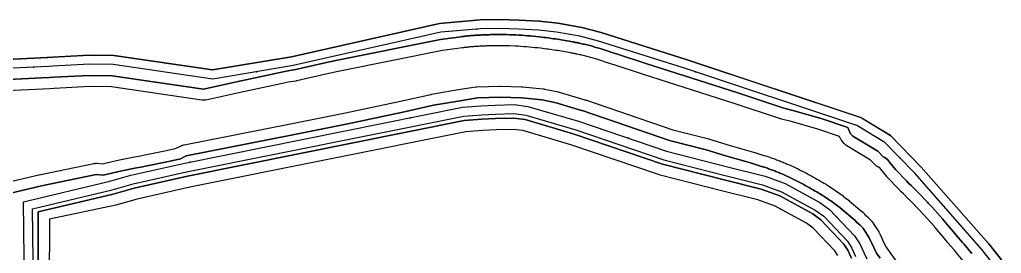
# Model space of a CAD drawing. Header units: inches. Extents: x 87989 to 118156, y 435697 to 451526.
# Drawn here: x 93184.9 to 93621.7, y 439571.2 to 439675.4 of the extents above; entities that cross this region are included whole.
import ezdxf

# ---------------------------------------------------------------- set-up
doc = ezdxf.new("R2010")
doc.units = ezdxf.units.IN
doc.header["$MEASUREMENT"] = 0
for name, color, linetype, true_color in [('As_waterkering_BWK', 7, 'Continuous', 0x7b8981), ('Beschermingszone_BWK', 7, 'Continuous', 0xcf890d), ('Grens_bebouwingsvrije_zone_BWK', 7, 'Continuous', 0x6789ae), ('Kernzone_BWK', 7, 'Continuous', 0xcb89af), ('Referentiepunten_BWK', 7, 'Continuous', 0x178980)]:
    doc.layers.add(name, color=color, linetype=linetype, true_color=true_color)

msp = doc.modelspace()

# ---------------------------------------------------------------- linework, layer by layer
at = {"layer": 'As_waterkering_BWK'}
for points in [[(93618.4848, 439565.9867), (93613.0671, 439572.9672), (93583.1656, 439606.932), (93569.8297, 439620.6846), (93557.4315, 439628.186), (93480.7503, 439653.7117), (93442.5139, 439665.7973), (93434.179, 439667.9853), (93423.7603, 439669.8606), (93415.9463, 439670.6941), (93406.8821, 439671.215), (93398.3388, 439671.4234), (93390.0039, 439671.3192), (93372.2922, 439669.7564), (93306.6547, 439654.962), (93270.8146, 439648.9191), (93226.5632, 439655.4165), (93215.9717, 439655.5894), (93199.7339, 439654.6969), (93197.8529, 439654.5936), (93194.5555, 439654.4127), (93137.8479, 439651.6706)], [(93187.0754, 439556.72), (93186.6326, 439594.254), (93225.0432, 439603.4191), (93234.4359, 439606.0649), (93258.3807, 439611.4889), (93381.9414, 439636.3598), (93390.2758, 439637.0212), (93396.4935, 439637.2858), (93404.9602, 439637.5504), (93411.0456, 439636.7566), (93433.5352, 439630.142), (93472.6937, 439616.7806), (93500.475, 439609.6368), (93516.6202, 439605.6005), (93525.5908, 439602.3506), (93541.0015, 439593.9595), (93545.3269, 439590.7816), (93556.4071, 439579.1299), (93558.7185, 439575.4872), (93560.4638, 439571.6504), (93561.8611, 439568.85)]]:
    msp.add_lwpolyline(points, dxfattribs=at)
at = {"layer": 'Beschermingszone_BWK'}
for points in [[(93156.2832, 439647.5547), (93194.8125, 439649.418), (93198.127, 439649.6016), (93200.0078, 439649.7031), (93216.0684, 439650.5859), (93226.1582, 439650.4219), (93266.7695, 439644.4609), (93277.4297, 439646.7695), (93281.3594, 439647.6211), (93300.1094, 439651.6797), (93300.8105, 439651.8281), (93303.4629, 439652.3945), (93306.9863, 439652.9883), (93307.0938, 439653.0117), (93320.1172, 439655.9453), (93325.6699, 439657.1289), (93372.25, 439666.5313), (93381.3008, 439667.7813), (93381.6992, 439667.8359), (93382.0977, 439667.8867), (93382.4961, 439667.9375), (93382.8984, 439667.9844), (93383.2969, 439668.0352), (93383.6973, 439668.0781), (93384.0977, 439668.1211), (93384.498, 439668.1602), (93384.9004, 439668.2031), (93385.3008, 439668.2383), (93385.7012, 439668.2734), (93386.1035, 439668.3047), (93386.5059, 439668.3398), (93386.9063, 439668.3672), (93387.3086, 439668.3945), (93387.7109, 439668.4219), (93388.2637, 439668.457), (93388.8164, 439668.4883), (93389.3691, 439668.5234), (93389.9238, 439668.5508), (93390.4766, 439668.5781), (93391.0293, 439668.6055), (93391.582, 439668.6289), (93392.1387, 439668.6484), (93392.6914, 439668.6719), (93393.2441, 439668.6875), (93393.8008, 439668.7031), (93394.3535, 439668.7148), (93394.9082, 439668.7305), (93395.4629, 439668.7383), (93396.0156, 439668.7461), (93396.5703, 439668.75), (93397.8691, 439668.7656), (93399.168, 439668.7578), (93400.4668, 439668.7461), (93401.7656, 439668.7187), (93403.0645, 439668.6914), (93404.3633, 439668.6406), (93405.6621, 439668.5898), (93406.9609, 439668.5156), (93408.2578, 439668.4414), (93409.5547, 439668.3477), (93410.8496, 439668.2539), (93412.1445, 439668.1367), (93413.4375, 439668.0234), (93414.7305, 439667.8867), (93416.0215, 439667.75), (93417.3105, 439667.5898), (93418.1758, 439667.4922), (93419.0371, 439667.3867), (93419.9023, 439667.2813), (93420.7637, 439667.1641), (93421.627, 439667.0508), (93422.4883, 439666.9297), (93423.3496, 439666.8047), (93424.2109, 439666.6758), (93425.0703, 439666.543), (93425.9297, 439666.4023), (93426.7891, 439666.2617), (93427.6465, 439666.1133), (93428.5039, 439665.9688), (93429.3594, 439665.8125), (93430.2168, 439665.6563), (93431.0703, 439665.4883), (93431.2461, 439665.457), (93431.4219, 439665.4258), (93431.5977, 439665.3906), (93431.7734, 439665.3555), (93431.9492, 439665.3203), (93432.125, 439665.2891), (93432.3008, 439665.2539), (93432.4766, 439665.2188), (93432.6523, 439665.1836), (93432.8281, 439665.1484), (93433.0039, 439665.1133), (93433.1797, 439665.0742), (93433.3535, 439665.0391), (93433.5293, 439665.0039), (93433.7051, 439664.9688), (93433.8809, 439664.9297), (93434.4707, 439664.8086), (93435.0605, 439664.6797), (93435.6504, 439664.5508), (93436.2383, 439664.4141), (93436.8262, 439664.2773), (93437.4121, 439664.1328), (93437.998, 439663.9883), (93438.582, 439663.8359), (93439.168, 439663.6836), (93439.748, 439663.5234), (93440.3301, 439663.3633), (93440.9102, 439663.1953), (93441.4902, 439663.0273), (93442.0684, 439662.8516), (93442.6445, 439662.6758), (93443.2207, 439662.4883), (93449.4004, 439660.5312), (93450.9902, 439660.0117), (93463.5508, 439655.8984), (93504.4492, 439642.7383), (93524.9648, 439635.9688), (93529, 439634.9766), (93541.6133, 439631.3438), (93553.4102, 439627.418), (93554.6309, 439624.5898), (93555.5898, 439623.457), (93566.6895, 439616.7422), (93569.125, 439614.2305), (93569.8691, 439613.9414), (93571.0645, 439613.0586), (93571.9902, 439611.8984), (93574.6211, 439608.5625), (93579.4922, 439603.5391), (93580.4043, 439602.5), (93581.5898, 439601.4609), (93583.9004, 439599.0781), (93584.2891, 439598.7695), (93588.8691, 439594.0195), (93589.2305, 439593.6719), (93590.5703, 439592.1914), (93590.9063, 439591.8164), (93595.7207, 439586.4688), (93596.0293, 439586.0781), (93601, 439580.1797), (93601.5898, 439579.4219), (93604.5, 439576.0508), (93604.8398, 439575.5898), (93608.5703, 439571.1484)], [(93604.7422, 439567.9336), (93601.0117, 439572.375), (93600.9629, 439572.4336), (93600.8672, 439572.5547), (93600.8457, 439572.582), (93600.8184, 439572.6172), (93600.5918, 439572.9258), (93597.8047, 439576.1523), (93597.7637, 439576.2031), (93597.6816, 439576.3047), (93597.6387, 439576.3555), (93597.127, 439577.0156), (93597.0957, 439577.0547), (93592.207, 439582.8594), (93592.1836, 439582.8867), (93592.1387, 439582.9414), (93592.1152, 439582.9688), (93591.9023, 439583.2383), (93587.1836, 439588.4766), (93586.8516, 439588.8477), (93585.6309, 439590.1953), (93585.3848, 439590.4336), (93585.3574, 439590.4609), (93585.2988, 439590.5195), (93585.2715, 439590.5508), (93580.9199, 439595.0625), (93580.7891, 439595.1641), (93580.6953, 439595.2422), (93580.666, 439595.2695), (93580.4277, 439595.4844), (93580.3379, 439595.5703), (93580.3125, 439595.5977), (93578.1406, 439597.8359), (93577.1055, 439598.7461), (93576.9883, 439598.8555), (93576.7617, 439599.082), (93576.6523, 439599.1992), (93575.8184, 439600.1445), (93571.0313, 439605.082), (93570.9453, 439605.1719), (93570.7754, 439605.3672), (93570.6934, 439605.4648), (93568.0645, 439608.8047), (93567.5781, 439609.418), (93567.4434, 439609.5195), (93567.3145, 439609.5703), (93567.2617, 439609.5898), (93567.1504, 439609.6406), (93566.8262, 439609.793), (93566.7891, 439609.8086), (93566.6445, 439609.8867), (93566.5137, 439609.9688), (93566.2109, 439610.168), (93566.0742, 439610.2656), (93565.9395, 439610.3789), (93565.6641, 439610.625), (93565.5625, 439610.7227), (93565.5352, 439610.75), (93563.5488, 439612.7969), (93553.002, 439619.1797), (93552.9082, 439619.2383), (93552.8418, 439619.2852), (93552.5293, 439619.5078), (93552.4609, 439619.5586), (93552.3359, 439619.6602), (93552.2207, 439619.7695), (93551.918, 439620.0703), (93551.8027, 439620.1914), (93551.7754, 439620.2227), (93550.8105, 439621.3633), (93550.7344, 439621.457), (93550.6719, 439621.543), (93550.418, 439621.9023), (93550.3867, 439621.9492), (93550.3008, 439622.0898), (93550.2305, 439622.2188), (93550.0957, 439622.4844), (93550.0391, 439622.6094), (93549.707, 439623.3789), (93540.1309, 439626.5664), (93527.7344, 439630.1406), (93527.6875, 439630.1523), (93523.7715, 439631.1133), (93523.7227, 439631.1289), (93523.6777, 439631.1406), (93523.4922, 439631.1914), (93523.3984, 439631.2227), (93502.9004, 439637.9844), (93462.0059, 439651.1445), (93449.4355, 439655.2578), (93447.8672, 439655.7695), (93441.7031, 439657.7266), (93441.1543, 439657.9023), (93440.0625, 439658.2344), (93439.5156, 439658.3945), (93438.9688, 439658.5508), (93438.4199, 439658.7031), (93437.8711, 439658.8555), (93437.3203, 439659), (93436.7695, 439659.1445), (93435.6641, 439659.4141), (93435.1074, 439659.543), (93434.5469, 439659.6758), (93433.9961, 439659.7969), (93433.4395, 439659.918), (93432.8613, 439660.0352), (93432.6738, 439660.0742), (93432.5117, 439660.1094), (93432.1738, 439660.1797), (93431.998, 439660.2148), (93431.8223, 439660.25), (93431.6738, 439660.2813), (93431.5137, 439660.3125), (93431.1641, 439660.3828), (93430.9824, 439660.418), (93430.8223, 439660.4492), (93430.6621, 439660.4766), (93430.4863, 439660.5117), (93430.1348, 439660.5781), (93429.293, 439660.7422), (93428.4629, 439660.8906), (93427.6309, 439661.043), (93426.7949, 439661.1875), (93425.9609, 439661.332), (93425.125, 439661.4688), (93424.293, 439661.6055), (93423.457, 439661.7305), (93422.6191, 439661.8594), (93420.9434, 439662.0977), (93420.1055, 439662.2109), (93419.2695, 439662.3203), (93418.4297, 439662.4219), (93417.5879, 439662.5273), (93416.7227, 439662.625), (93415.4512, 439662.7813), (93414.2031, 439662.9141), (93412.9531, 439663.0469), (93411.6992, 439663.1563), (93410.4453, 439663.2695), (93409.1914, 439663.3594), (93407.9355, 439663.4531), (93406.6816, 439663.5234), (93405.4238, 439663.5938), (93402.9102, 439663.6914), (93400.3945, 439663.75), (93397.8809, 439663.7656), (93396.6152, 439663.75), (93396.0742, 439663.7461), (93395.5391, 439663.7383), (93395.002, 439663.7305), (93394.4648, 439663.7188), (93393.9316, 439663.707), (93393.3945, 439663.6875), (93392.8574, 439663.6719), (93392.3281, 439663.6523), (93391.7852, 439663.6328), (93391.252, 439663.6094), (93390.7188, 439663.5859), (93390.1855, 439663.5586), (93389.6445, 439663.5312), (93389.1094, 439663.5), (93388.5781, 439663.4688), (93388.0332, 439663.4297), (93387.6367, 439663.4063), (93387.2598, 439663.3789), (93386.8848, 439663.3516), (93386.502, 439663.3203), (93386.123, 439663.293), (93385.748, 439663.2578), (93385.377, 439663.2266), (93385.002, 439663.1875), (93384.6133, 439663.1484), (93384.2383, 439663.1055), (93383.8691, 439663.0664), (93383.4941, 439663.0234), (93383.1113, 439662.9766), (93382.7383, 439662.9297), (93382.3633, 439662.8789), (93381.9844, 439662.8281), (93373.0879, 439661.5977), (93326.6855, 439652.2344), (93321.1875, 439651.0625), (93308.1934, 439648.1328), (93308.1602, 439648.125), (93308.0938, 439648.1133), (93308.0625, 439648.1055), (93307.9531, 439648.082), (93307.9199, 439648.0781), (93307.8516, 439648.0664), (93307.8184, 439648.0586), (93304.4004, 439647.4844), (93301.8555, 439646.9414), (93301.1621, 439646.793), (93282.418, 439642.7344), (93278.4883, 439641.8828), (93267.8301, 439639.5742), (93267.7871, 439639.5625), (93267.6816, 439639.5469), (93267.3867, 439639.5), (93267.3301, 439639.4922), (93267.168, 439639.4766), (93267.0879, 439639.4727), (93266.7891, 439639.4609), (93266.541, 439639.4648), (93266.4902, 439639.4688), (93266.1934, 439639.4961), (93266.0801, 439639.5078), (93266.043, 439639.5117), (93225.752, 439645.4297), (93216.1641, 439645.5859), (93200.2832, 439644.7109), (93198.4004, 439644.6094), (93195.0703, 439644.4258), (93138.3301, 439641.6836)], [(93176.9492, 439602.3555), (93193.5098, 439606.2578), (93193.543, 439606.2656), (93193.6133, 439606.2813), (93193.6484, 439606.2891), (93217.9746, 439611.3008), (93218.1445, 439611.3281), (93218.5039, 439611.375), (93218.666, 439611.3945), (93218.8281, 439611.3984), (93218.8652, 439611.3984), (93219.2266, 439611.3945), (93219.3555, 439611.3867), (93219.4082, 439611.3828), (93221.6875, 439611.1836), (93229.3457, 439612.8789), (93229.3926, 439612.8867), (93235.9805, 439614.2109), (93237.8867, 439614.6055), (93240.6855, 439615.1953), (93249.457, 439617.0156), (93252.2637, 439617.5938), (93254.1406, 439617.9883), (93254.543, 439618.0703), (93256.8281, 439619.2109), (93256.9531, 439619.2695), (93257.2148, 439619.3828), (93257.248, 439619.3945), (93257.4004, 439619.4531), (93257.5313, 439619.4922), (93257.9141, 439619.6016), (93258.0859, 439619.6406), (93305.5098, 439629.0352), (93329.9531, 439633.9219), (93354.3711, 439639.0703), (93367.8984, 439642.1055), (93367.957, 439642.1172), (93368.0742, 439642.1406), (93368.1328, 439642.1523), (93379.1309, 439644.0742), (93379.166, 439644.0781), (93387.8477, 439645.4688), (93387.916, 439645.4805), (93388.0117, 439645.4922), (93388.3418, 439645.5234), (93388.4102, 439645.5273), (93388.5078, 439645.5313), (93398.5742, 439645.7969), (93398.6289, 439645.7969), (93398.7656, 439645.7969), (93398.832, 439645.7969), (93408.291, 439645.5313), (93408.3828, 439645.5273), (93408.5645, 439645.5156), (93408.6523, 439645.5078), (93417.8477, 439644.582), (93417.9238, 439644.5742), (93417.9824, 439644.5664), (93418.252, 439644.5234), (93418.3535, 439644.5039), (93418.3867, 439644.5), (93424.627, 439643.1719), (93424.7207, 439643.1484), (93424.9043, 439643.1016), (93424.9395, 439643.0938), (93424.998, 439643.0781), (93436.3828, 439639.7266), (93436.4336, 439639.7109), (93436.6875, 439639.6328), (93436.7363, 439639.6172), (93475.5586, 439626.3711), (93491.5801, 439622.25), (93491.625, 439622.2383), (93491.7383, 439622.2031), (93491.7949, 439622.1875), (93501.0527, 439619.332), (93511.4609, 439616.3711), (93511.5078, 439616.3594), (93511.9805, 439616.2148), (93512.4355, 439616.0742), (93513.3379, 439615.7969), (93513.7949, 439615.6523), (93514.7012, 439615.3711), (93515.1582, 439615.2266), (93516.0605, 439614.9375), (93516.9629, 439614.6484), (93517.4199, 439614.5), (93518.3184, 439614.207), (93518.7852, 439614.0547), (93518.8125, 439614.0469), (93519.3184, 439613.8711), (93519.7988, 439613.7031), (93520.2813, 439613.5312), (93520.7656, 439613.3555), (93521.2441, 439613.1797), (93521.7246, 439613), (93522.1973, 439612.8203), (93522.2285, 439612.8086), (93522.6875, 439612.6289), (93523.1465, 439612.4492), (93523.1758, 439612.4375), (93523.6426, 439612.25), (93524.1133, 439612.0586), (93524.5859, 439611.8672), (93525.0547, 439611.6719), (93525.082, 439611.6602), (93525.5371, 439611.4648), (93525.9922, 439611.2734), (93526.0195, 439611.2617), (93526.4707, 439611.0625), (93527.4102, 439610.6523), (93527.4492, 439610.6367), (93528.3945, 439610.207), (93529.3398, 439609.7773), (93529.375, 439609.7617), (93530.3105, 439609.3164), (93531.248, 439608.875), (93531.2832, 439608.8555), (93532.2148, 439608.3945), (93533.1445, 439607.9336), (93533.1816, 439607.9141), (93534.1055, 439607.4375), (93535.0273, 439606.9609), (93535.0625, 439606.9453), (93535.9746, 439606.4531), (93536.8887, 439605.9609), (93536.9258, 439605.9414), (93537.8301, 439605.4336), (93538.7344, 439604.9297), (93538.7676, 439604.9102), (93539.668, 439604.3867), (93540.5645, 439603.8672), (93540.5977, 439603.8438), (93541.4336, 439603.3398), (93542.0547, 439602.9844), (93542.0859, 439602.9688), (93542.748, 439602.5742), (93543.4141, 439602.1797), (93543.4531, 439602.1563), (93544.1094, 439601.75), (93544.7617, 439601.3477), (93544.7969, 439601.3242), (93545.4473, 439600.9063), (93546.0977, 439600.4883), (93546.1328, 439600.4688), (93546.7773, 439600.0391), (93547.4219, 439599.6094), (93547.4531, 439599.5859), (93548.0898, 439599.1484), (93548.7266, 439598.707), (93548.7617, 439598.6836), (93549.3867, 439598.2344), (93550.0137, 439597.7852), (93550.0488, 439597.7578), (93550.6699, 439597.2969), (93551.2871, 439596.8359), (93551.3184, 439596.8125), (93551.9258, 439596.3438), (93552.8809, 439595.6133), (93552.916, 439595.5859), (93554.1152, 439594.6328), (93554.1426, 439594.6094), (93554.1953, 439594.5664), (93554.2227, 439594.543), (93558.8047, 439590.6797), (93559.959, 439589.7148), (93560.0039, 439589.6758), (93560.123, 439589.5664), (93560.4316, 439589.2539), (93560.5449, 439589.1367), (93560.6348, 439589.0273), (93560.75, 439588.8789), (93560.7949, 439588.8203), (93560.9648, 439588.5859), (93562.1348, 439587.582), (93562.2188, 439587.5078), (93562.4043, 439587.332), (93562.4492, 439587.2852), (93562.4941, 439587.2422), (93563.6543, 439586.0195), (93563.6797, 439585.9922), (93563.7324, 439585.9375), (93563.7598, 439585.9062), (93563.9727, 439585.668), (93564.0449, 439585.582), (93564.1973, 439585.3945), (93564.2383, 439585.3438), (93564.2715, 439585.2969), (93564.6641, 439584.7617), (93564.7109, 439584.6953), (93564.8125, 439584.5469), (93564.8516, 439584.4883), (93567.1621, 439580.8438), (93567.207, 439580.7695), (93567.2988, 439580.6133), (93567.3379, 439580.5469), (93567.666, 439579.9375), (93567.707, 439579.8594), (93567.7852, 439579.7031), (93567.8203, 439579.6289), (93569.4824, 439575.9727), (93569.502, 439575.9336), (93570.4824, 439573.9688), (93571.8242, 439572.0469), (93579.7793, 439560.9492)], [(93567.7402, 439569.1602), (93566.1719, 439571.4102), (93564.9785, 439573.8008), (93563.2695, 439577.5586), (93562.9395, 439578.168), (93560.6289, 439581.8086), (93560.2383, 439582.3438), (93560.0313, 439582.5742), (93558.8711, 439583.7969), (93557.2637, 439585.1719), (93556.75, 439585.8789), (93555.5898, 439586.8516), (93551, 439590.7188), (93549.8203, 439591.6602), (93548.8809, 439592.3789), (93548.2852, 439592.8398), (93547.6855, 439593.2852), (93547.082, 439593.7344), (93546.4727, 439594.1719), (93545.8633, 439594.6055), (93545.2461, 439595.0352), (93544.6289, 439595.4609), (93544.0059, 439595.8789), (93543.3809, 439596.293), (93542.748, 439596.6992), (93542.1172, 439597.1016), (93541.4785, 439597.4961), (93540.8418, 439597.8906), (93540.1953, 439598.2734), (93539.5508, 439598.6563), (93538.9004, 439599.0313), (93538.0313, 439599.5547), (93537.1523, 439600.0664), (93536.2754, 439600.5742), (93535.3887, 439601.0703), (93534.5039, 439601.5664), (93533.6074, 439602.0508), (93532.7129, 439602.5313), (93531.8105, 439602.9961), (93530.9063, 439603.4648), (93529.9961, 439603.9141), (93529.0859, 439604.3633), (93528.168, 439604.8008), (93527.252, 439605.2344), (93526.3262, 439605.6563), (93525.4004, 439606.0742), (93524.4707, 439606.4805), (93524.0234, 439606.6758), (93523.5762, 439606.8672), (93523.1289, 439607.0586), (93522.6777, 439607.2422), (93522.2266, 439607.4297), (93521.7754, 439607.6133), (93521.3223, 439607.793), (93520.8691, 439607.9688), (93520.416, 439608.1484), (93519.9609, 439608.3203), (93519.5039, 439608.4922), (93519.0469, 439608.6602), (93518.5898, 439608.8281), (93518.1309, 439608.9883), (93517.6719, 439609.1523), (93517.2109, 439609.3086), (93516.7656, 439609.457), (93516.3203, 439609.6016), (93515.875, 439609.7461), (93515.4297, 439609.8906), (93514.9844, 439610.0313), (93514.5371, 439610.1758), (93514.0918, 439610.3164), (93513.6465, 439610.4609), (93513.1992, 439610.6016), (93512.7539, 439610.7422), (93512.3066, 439610.8828), (93511.8594, 439611.0195), (93511.4121, 439611.1563), (93510.9648, 439611.2969), (93510.5176, 439611.4336), (93510.0703, 439611.5703), (93499.6328, 439614.5391), (93490.3223, 439617.4102), (93474.125, 439621.5742), (93435.1504, 439634.875), (93434.9453, 439634.9375), (93423.5859, 439638.2813), (93417.3457, 439639.6094), (93408.1523, 439640.5352), (93398.6934, 439640.7969), (93388.6387, 439640.5352), (93379.9746, 439639.1445), (93368.9941, 439637.2266), (93355.4336, 439634.1836), (93330.959, 439629.0234), (93306.4863, 439624.1289), (93259.0586, 439614.7383), (93256.1875, 439613.3008), (93255.1504, 439613.0898), (93253.2793, 439612.6992), (93250.4707, 439612.1211), (93241.7109, 439610.3008), (93238.9102, 439609.7109), (93236.9805, 439609.3086), (93230.4004, 439607.9883), (93222.0176, 439606.1367), (93218.9746, 439606.4023), (93194.6563, 439601.3906), (93180.2715, 439598)]]:
    msp.add_lwpolyline(points, dxfattribs=at)
for points in [[(93193.107, 439565.8853, 0), (93193.1879, 439584.61, 0), (93193.2101, 439589.7512, 0), (93226.545, 439597.6115, 0), (93235.9131, 439600.2475, 0), (93259.6357, 439605.6211, 0), (93382.7737, 439630.407, 0), (93390.6408, 439631.0313, 0), (93396.7147, 439631.29, 0), (93404.664, 439631.5382, 0), (93409.8035, 439630.8678, 0), (93431.7191, 439624.4221, 0), (93470.9777, 439611.0358, 0), (93499.0002, 439603.8209, 0), (93514.8662, 439599.8543, 0), (93523.1203, 439596.8641, 0), (93537.7759, 439588.884, 0), (93541.3456, 439586.2613, 0), (93551.6551, 439575.4201, 0), (93553.4294, 439572.624, 0), (93555.0487, 439569.0688, 0)], [(93549.0217, 439570.238, 0), (93547.6951, 439572.3287, 0), (93538.0279, 439582.4945, 0), (93535.088, 439584.6545, 0), (93521.0615, 439592.2919, 0), (93513.4045, 439595.0659, 0), (93497.7713, 439598.9743, 0), (93469.9542, 439606.1271, 0), (93469.1414, 439606.3699, 0), (93430.2057, 439619.6554, 0), (93408.7684, 439625.9605, 0), (93404.4171, 439626.5281, 0), (93396.8991, 439626.2935, 0), (93390.945, 439626.0398, 0), (93383.4673, 439625.4463, 0), (93260.6814, 439600.7314, 0), (93237.144, 439595.3997, 0), (93227.7965, 439592.7719, 0), (93198.1372, 439586.4941, 0), (93198.063, 439557.241, 0)]]:
    msp.add_polyline3d(points, dxfattribs=at)
at = {"layer": 'Grens_bebouwingsvrije_zone_BWK'}
for points in [[(93621.7248, 439568.3361), (93616.1512, 439575.5175), (93586.1042, 439609.6474), (93572.342, 439623.8398), (93559.1194, 439631.84), (93481.9848, 439657.5166), (93443.6251, 439669.6412), (93435.0424, 439671.8941), (93424.3275, 439673.8228), (93416.2734, 439674.6819), (93407.0457, 439675.2122), (93398.3626, 439675.424), (93389.8028, 439675.317), (93371.6739, 439673.7174), (93305.8819, 439658.8881), (93270.7716, 439652.9683), (93226.8877, 439659.4118), (93215.8945, 439659.5912), (93194.3491, 439658.4074), (93137.7993, 439655.6729)], [(93191.0751, 439556.7672), (93190.67, 439591.1051), (93226.05, 439599.547), (93235.4207, 439602.1867), (93259.2173, 439607.5771), (93382.4962, 439632.3912), (93390.5191, 439633.028), (93396.641, 439633.2885), (93404.7627, 439633.5423), (93410.2176, 439632.8308), (93432.3245, 439626.3287), (93471.548, 439612.945), (93499.4918, 439605.7595), (93515.4509, 439601.7697), (93523.9438, 439598.6929), (93538.8511, 439590.5758), (93542.6727, 439587.7681), (93553.2391, 439576.6567), (93555.1924, 439573.5784), (93556.8526, 439569.9288)]]:
    msp.add_lwpolyline(points, dxfattribs=at)
at = {"layer": 'Kernzone_BWK'}
for points in [[(93164.0469, 439656.9414), (93194.3477, 439658.4063), (93197.6328, 439658.5859), (93199.5156, 439658.6914), (93215.8945, 439659.5859), (93226.8867, 439659.3945), (93270.7734, 439652.9688), (93305.8828, 439658.8867), (93371.6758, 439673.6992), (93389.8047, 439675.3125), (93398.3633, 439675.4219), (93407.0469, 439675.2109), (93416.2734, 439674.6797), (93424.3281, 439673.8164), (93435.043, 439671.8867), (93443.625, 439669.6406), (93481.9844, 439657.5156), (93558.7461, 439631.9648), (93559.4688, 439631.6289), (93571.9023, 439624.1055), (93572.5508, 439623.6094), (93586.1016, 439609.6445), (93616.1484, 439575.5156), (93621.7227, 439568.332)], [(93608.5703, 439571.1484), (93604.8398, 439575.5898), (93604.5, 439576.0508), (93601.5898, 439579.4219), (93601, 439580.1797), (93596.0313, 439586.0781), (93595.7188, 439586.4688), (93590.9063, 439591.8164), (93590.5703, 439592.1914), (93589.2305, 439593.6719), (93588.8711, 439594.0195), (93584.2891, 439598.7695), (93583.8984, 439599.0781), (93581.5898, 439601.4609), (93580.4063, 439602.5), (93579.4922, 439603.5391), (93574.6211, 439608.5625), (93571.9883, 439611.8984), (93571.0664, 439613.0586), (93569.8711, 439613.9414), (93569.125, 439614.2305), (93566.6875, 439616.7422), (93555.5898, 439623.457), (93554.6289, 439624.5898), (93553.4102, 439627.418), (93541.6133, 439631.3438), (93529, 439634.9766), (93524.9648, 439635.9688), (93504.4492, 439642.7383), (93463.5508, 439655.8984), (93450.9883, 439660.0117), (93449.3984, 439660.5312), (93443.2188, 439662.4883), (93442.6445, 439662.6758), (93442.0664, 439662.8516), (93441.4922, 439663.0273), (93440.9102, 439663.1953), (93440.332, 439663.3633), (93439.75, 439663.5234), (93439.168, 439663.6836), (93438.582, 439663.8359), (93438, 439663.9883), (93437.4141, 439664.1328), (93436.8281, 439664.2773), (93436.2383, 439664.4141), (93435.6484, 439664.5508), (93435.0625, 439664.6797), (93434.4727, 439664.8086), (93433.8789, 439664.9297), (93433.7031, 439664.9688), (93433.5273, 439665.0039), (93433.3555, 439665.0391), (93433.1797, 439665.0742), (93433.0039, 439665.1133), (93432.8281, 439665.1484), (93432.6523, 439665.1836), (93432.4766, 439665.2188), (93432.3008, 439665.2539), (93432.125, 439665.2891), (93431.9492, 439665.3203), (93431.7734, 439665.3555), (93431.5977, 439665.3906), (93431.4219, 439665.4258), (93431.2461, 439665.457), (93431.0703, 439665.4883), (93430.2148, 439665.6563), (93429.3594, 439665.8125), (93428.5039, 439665.9688), (93427.6445, 439666.1133), (93426.7891, 439666.2617), (93425.9297, 439666.4023), (93425.0703, 439666.543), (93424.2109, 439666.6758), (93423.3516, 439666.8047), (93422.4883, 439666.9297), (93421.6289, 439667.0508), (93420.7656, 439667.1641), (93419.9023, 439667.2813), (93419.0391, 439667.3867), (93418.1758, 439667.4922), (93417.3086, 439667.5898), (93416.0195, 439667.75), (93414.7305, 439667.8867), (93413.4375, 439668.0234), (93412.1445, 439668.1367), (93410.8516, 439668.2539), (93409.5547, 439668.3477), (93408.2578, 439668.4414), (93406.9609, 439668.5156), (93405.6602, 439668.5898), (93404.3633, 439668.6406), (93403.0664, 439668.6914), (93401.7656, 439668.7187), (93400.4648, 439668.7461), (93399.168, 439668.7578), (93397.8672, 439668.7656), (93396.5703, 439668.75), (93396.0156, 439668.7461), (93395.4609, 439668.7383), (93394.9063, 439668.7305), (93394.3516, 439668.7148), (93393.8008, 439668.7031), (93393.2461, 439668.6875), (93392.6914, 439668.6719), (93392.1367, 439668.6484), (93391.582, 439668.6289), (93391.0313, 439668.6055), (93390.4766, 439668.5781), (93389.9219, 439668.5508), (93389.3672, 439668.5234), (93388.8164, 439668.4883), (93388.2617, 439668.457), (93387.7109, 439668.4219), (93387.3086, 439668.3945), (93386.9063, 439668.3672), (93386.5039, 439668.3398), (93386.1055, 439668.3047), (93385.7031, 439668.2734), (93385.3008, 439668.2383), (93384.8984, 439668.2031), (93384.5, 439668.1602), (93384.0977, 439668.1211), (93383.6992, 439668.0781), (93383.2969, 439668.0352), (93382.8984, 439667.9844), (93382.4961, 439667.9375), (93382.0977, 439667.8867), (93381.6992, 439667.8359), (93381.3008, 439667.7813), (93372.25, 439666.5313), (93325.6719, 439657.1289), (93320.1172, 439655.9453), (93307.0938, 439653.0117), (93306.9883, 439652.9883), (93303.4609, 439652.3945), (93300.8086, 439651.8281), (93300.1094, 439651.6797), (93281.3594, 439647.6211), (93277.4297, 439646.7695), (93266.7695, 439644.4609), (93226.1563, 439650.4219), (93216.0664, 439650.5859), (93200.0078, 439649.7031), (93198.125, 439649.6016), (93194.8125, 439649.418), (93156.2813, 439647.5547)], [(93180.2734, 439598), (93194.6563, 439601.3906), (93218.9727, 439606.4023), (93222.0156, 439606.1367), (93230.3984, 439607.9883), (93236.9805, 439609.3086), (93238.9102, 439609.7109), (93241.7109, 439610.3008), (93250.4688, 439612.1211), (93253.2813, 439612.6992), (93255.1484, 439613.0898), (93256.1875, 439613.3008), (93259.0586, 439614.7383), (93306.4844, 439624.1289), (93330.9609, 439629.0234), (93355.4336, 439634.1836), (93368.9922, 439637.2266), (93379.9727, 439639.1445), (93388.6406, 439640.5352), (93398.6914, 439640.7969), (93408.1523, 439640.5352), (93417.3477, 439639.6094), (93423.5859, 439638.2813), (93434.9453, 439634.9375), (93435.1484, 439634.875), (93474.125, 439621.5742), (93490.3203, 439617.4102), (93499.6328, 439614.5391), (93510.0703, 439611.5703), (93510.5195, 439611.4336), (93510.9648, 439611.2969), (93511.4102, 439611.1563), (93511.8594, 439611.0195), (93512.3047, 439610.8828), (93512.7539, 439610.7422), (93513.1992, 439610.6016), (93513.6445, 439610.4609), (93514.0938, 439610.3164), (93514.5391, 439610.1758), (93514.9844, 439610.0313), (93515.4297, 439609.8906), (93515.875, 439609.7461), (93516.3203, 439609.6016), (93516.7656, 439609.457), (93517.2109, 439609.3086), (93517.6719, 439609.1523), (93518.1289, 439608.9883), (93518.5898, 439608.8281), (93519.0469, 439608.6602), (93519.5039, 439608.4922), (93519.9609, 439608.3203), (93520.4141, 439608.1484), (93520.8672, 439607.9688), (93521.3242, 439607.793), (93521.7734, 439607.6133), (93522.2266, 439607.4297), (93522.6797, 439607.2422), (93523.1289, 439607.0586), (93523.5742, 439606.8672), (93524.0234, 439606.6758), (93524.4688, 439606.4805), (93525.4023, 439606.0742), (93526.3242, 439605.6563), (93527.25, 439605.2344), (93528.168, 439604.8008), (93529.0859, 439604.3633), (93529.9961, 439603.9141), (93530.9063, 439603.4648), (93531.8086, 439602.9961), (93532.7148, 439602.5313), (93533.6094, 439602.0508), (93534.5039, 439601.5664), (93535.3906, 439601.0703), (93536.2773, 439600.5742), (93537.1523, 439600.0664), (93538.0313, 439599.5547), (93538.8984, 439599.0313), (93539.5508, 439598.6563), (93540.1953, 439598.2734), (93540.8398, 439597.8906), (93541.4805, 439597.4961), (93542.1172, 439597.1016), (93542.75, 439596.6992), (93543.3789, 439596.293), (93544.0039, 439595.8789), (93544.6289, 439595.4609), (93545.2461, 439595.0352), (93545.8633, 439594.6055), (93546.4727, 439594.1719), (93547.082, 439593.7344), (93547.6836, 439593.2852), (93548.2852, 439592.8398), (93548.8789, 439592.3789), (93549.8203, 439591.6602), (93551, 439590.7188), (93555.5898, 439586.8516), (93556.75, 439585.8789), (93557.2656, 439585.1719), (93558.8711, 439583.7969), (93560.0313, 439582.5742), (93560.2383, 439582.3438), (93560.6289, 439581.8086), (93562.9414, 439578.168), (93563.2695, 439577.5586), (93564.9766, 439573.8008), (93566.1719, 439571.4102), (93567.7422, 439569.1602)], [(93555.0469, 439569.0703), (93553.4297, 439572.625), (93551.6563, 439575.4219), (93541.3438, 439586.2617), (93537.7773, 439588.8828), (93523.1211, 439596.8633), (93514.8672, 439599.8555), (93499, 439603.8203), (93470.9766, 439611.0352), (93431.7188, 439624.4219), (93409.8047, 439630.8672), (93404.6641, 439631.5391), (93396.7148, 439631.2891), (93390.6406, 439631.0313), (93382.7734, 439630.4063), (93259.6367, 439605.6211), (93235.9141, 439600.2461), (93226.5469, 439597.6133), (93193.2109, 439589.75), (93193.1875, 439584.6094), (93193.1055, 439565.8867)]]:
    msp.add_lwpolyline(points, dxfattribs=at)
at = {"layer": 'Referentiepunten_BWK'}
for p in [(93388.3019, 439671.169), (93191.0289, 439654.2422), (93290.2424, 439652.1948), (93485.6539, 439652.0794), (93358.6116, 439631.6639), (93455.8409, 439622.531), (93260.5778, 439611.9312), (93576.6931, 439613.6068), (93548.3661, 439587.5856)]:
    msp.add_point(p, dxfattribs=at)

doc.saveas('drawing.dxf')
